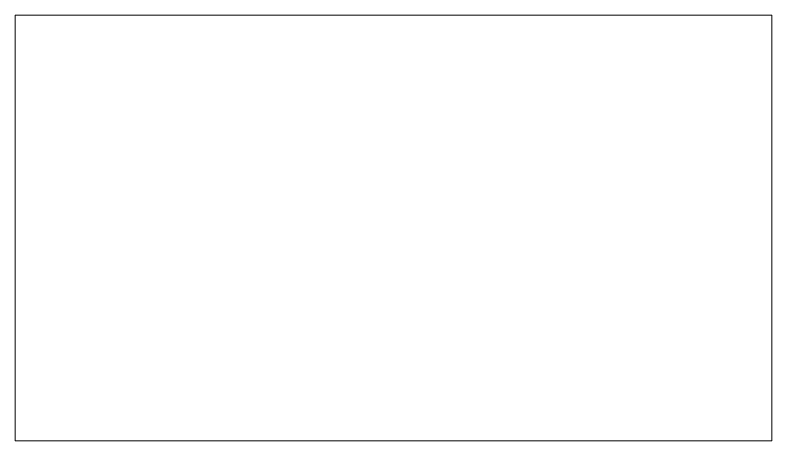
# Model space of a CAD drawing. Header units: millimetres. Extents: x 1288 to 1677, y -141 to 78.
import ezdxf

# ---------------------------------------------------------------- set-up
doc = ezdxf.new("R2010")
doc.units = ezdxf.units.MM
doc.header["$MEASUREMENT"] = 0
doc.layers.add('setka', color=7, linetype='Continuous', lineweight=0)

msp = doc.modelspace()

# ---------------------------------------------------------------- linework, layer by layer
at = {"layer": 'setka'}
msp.add_lwpolyline([(1287.82, 77.64), (1677.42, 77.64), (1677.42, -141.49), (1287.82, -141.49)], close=True, dxfattribs=at)

doc.saveas('drawing.dxf')
